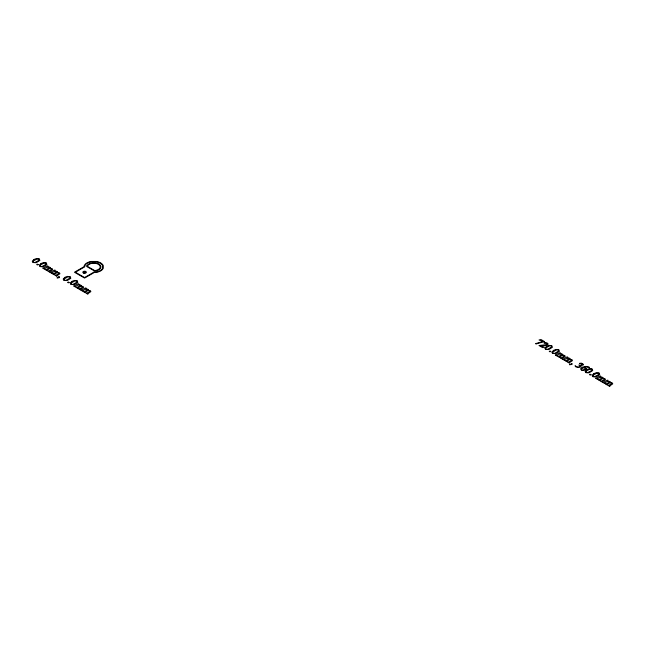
<?xml version="1.0" encoding="UTF-8"?>
<svg xmlns="http://www.w3.org/2000/svg" width="645" height="645" viewBox="0 0 645 645"><rect width="100%" height="100%" fill="white"/><g stroke="black" fill="none" stroke-linecap="round" stroke-linejoin="round"><path stroke-width="0.97" d="M93.896 272.166L84.576 277.543L75.368 272.23L84.689 266.853L84.979 265.547A9.119 5.265 0 0 1 91.429 261.83L96.145 261.83A9.119 5.265 0 0 1 102.595 265.547L102.595 268.272A9.119 5.265 0 0 1 96.145 271.997L93.791 272.174M33.29 261.104L33.226 262.41L34.878 262.515L38.885 260.322L39.055 259L36.725 259.121L33.29 261.104M40.304 265.159L40.24 266.458L41.901 266.57L45.9 264.377L46.077 263.047L43.739 263.168L40.304 265.159M64.218 278.963L64.153 280.269L65.814 280.373L69.813 278.18L69.991 276.858L67.652 276.971L64.218 278.963M71.232 283.018L71.168 284.316L72.829 284.429L76.828 282.228L77.005 280.906L74.667 281.026L71.232 283.018M545.831 347.953L545.767 349.251L547.428 349.364L551.427 347.163L551.604 345.841L549.266 345.962L545.831 347.953M552.854 352.001L552.789 353.307L554.442 353.412L558.449 351.219L558.618 349.896L556.288 350.009L552.854 352.001M586.12 371.206L586.055 372.512L587.716 372.625L591.715 370.423L591.892 369.101L589.554 369.222L586.12 371.206M593.134 375.261L593.069 376.567L594.73 376.672L598.737 374.479L598.907 373.157L596.569 373.27L593.134 375.261M84.35 265.45L84.068 266.675L74.449 272.23L84.576 278.076L94.202 272.521L96.315 272.359A9.772 5.644 0 0 0 103.232 268.376L103.232 265.45A9.772 5.644 0 0 0 96.315 261.459L91.259 261.459A9.772 5.644 0 0 0 84.35 265.45M86.882 265.845L86.736 266.506L94.484 270.989L95.637 270.9A7.143 4.128 0 0 0 98.838 263.998A7.143 4.128 0 0 0 86.882 265.845M87.518 265.942L87.422 266.377L94.718 270.586L95.468 270.529A6.49 3.749 0 0 0 98.379 264.265A6.49 3.749 0 0 0 87.518 265.942M575.155 365.884L575.646 366.779L578.251 367.513L580.46 367.029L581.177 366.038L580.919 365.376L583.064 365.135L583.572 364.409L581.306 363.135L579.516 363.385L581.959 363.683L582.451 364.272L580.702 365.183L578.831 364.941L579.895 366.263L578.041 367.263L575.155 365.884M50.221 267.844L49.988 268.256L52.253 268.659L52.64 269.57L49.52 271.698C51.036 273.166 45.989 270.102 48.52 271.102L51.673 269.312L51.382 268.715L49.818 268.457L47.045 270.207C48.528 271.803 43.368 268.602 46.053 269.634L49.093 267.909L48.899 267.28L47.327 267.014L44.473 268.804C46.077 270.263 41.03 267.24 43.376 268.191C43.876 267.699 49.181 264.168 47.609 266.812L49.786 267.232L50.221 267.844M57.494 272.053L57.268 272.464L59.534 272.859L59.92 273.77L56.8 275.899C58.316 277.374 53.269 274.302 55.793 275.302L58.953 273.512L58.663 272.916L57.091 272.658L54.325 274.415C55.809 276.004 50.649 272.803 53.333 273.835L56.373 272.109L56.18 271.489L54.607 271.214L51.745 273.004C53.358 274.464 48.311 271.44 50.649 272.392C51.157 271.9 56.454 268.368 54.881 271.013L57.066 271.432L57.494 272.053M81.149 285.703L80.923 286.114L83.189 286.509L83.568 287.428L80.448 289.557C81.971 291.024 76.916 287.96 79.448 288.96L82.6 287.17L82.31 286.574L80.746 286.315L77.972 288.065C79.456 289.661 74.304 286.461 76.989 287.493L80.028 285.767L79.835 285.138L78.255 284.872L75.4 286.662C77.013 288.122 71.958 285.098 74.304 286.049C74.812 285.558 80.109 282.026 78.537 284.663L80.722 285.09L81.149 285.703M88.43 289.903L88.196 290.315L90.461 290.718L90.848 291.629L87.728 293.757C89.244 295.225 84.197 292.161 86.728 293.161L89.881 291.371L89.591 290.774L88.026 290.516L85.253 292.266C86.736 293.862 81.576 290.661 84.261 291.693L87.301 289.968L87.107 289.339L85.535 289.073L82.673 290.863C84.285 292.322 79.238 289.299 81.584 290.25C82.084 289.758 87.389 286.227 85.809 288.871L87.994 289.291L88.43 289.903M562.763 354.694L562.537 355.105L564.802 355.5L565.189 356.411L562.069 358.539C563.585 360.015 558.53 356.943 561.061 357.943L564.214 356.161L563.932 355.556L562.359 355.306L559.594 357.056C561.077 358.644 555.917 355.451 558.602 356.475L561.642 354.758L561.448 354.129L559.876 353.855L557.014 355.645C558.626 357.104 553.579 354.081 555.917 355.032C556.425 354.54 561.722 351.009 560.15 353.654L562.335 354.073L562.763 354.694M570.043 358.894L569.817 359.305L572.083 359.7L572.462 360.611L569.341 362.748C570.865 364.215 565.81 361.152 568.342 362.151L571.494 360.361L571.204 359.765L569.64 359.507L566.866 361.256C568.35 362.853 563.198 359.652 565.883 360.676L568.922 358.959L568.729 358.33L567.149 358.056L564.294 359.846C565.899 361.305 560.852 358.281 563.198 359.241C563.706 358.741 569.003 355.218 567.431 357.854L569.616 358.273L570.043 358.894M603.051 377.954L602.825 378.365L605.091 378.76L605.47 379.671L602.349 381.8C603.873 383.275 598.818 380.203 601.35 381.203L604.502 379.421L604.212 378.817L602.648 378.567L599.874 380.316C601.358 381.905 596.206 378.704 598.891 379.736L601.93 378.018L601.737 377.389L600.156 377.115L597.302 378.905C598.915 380.365 593.86 377.341 596.206 378.293C596.714 377.801 602.011 374.269 600.439 376.914L602.624 377.333L603.051 377.954M610.331 382.154L610.097 382.566L612.363 382.961L612.75 383.872L609.63 386.008C611.146 387.476 606.098 384.404 608.63 385.404L611.783 383.622L611.492 383.017L609.928 382.767L607.155 384.517C608.638 386.105 603.478 382.912 606.163 383.936L609.202 382.219L609.009 381.59L607.437 381.316L604.583 383.106C606.187 384.565 601.14 381.542 603.486 382.493C603.986 382.001 609.291 378.47 607.719 381.114L609.896 381.534L610.331 382.154M58.897 277.495L56.978 277.858L59.453 277.64L59.566 276.713L58.469 276.697L58.897 277.495M571.446 364.336L569.519 364.699L572.002 364.481L572.115 363.562L571.019 363.538L571.446 364.336M38.16 264.555L37.434 264.982L36.692 264.555L37.426 264.136L38.16 264.555M69.096 282.413L68.362 282.841L67.62 282.413L68.362 281.994L69.096 282.413M550.709 351.404L549.975 351.831L549.242 351.404L549.975 350.977L550.709 351.404M590.997 374.664L590.264 375.084L589.522 374.664L590.264 374.237L590.997 374.664M547.984 344.011L547.274 344.97L545.315 345.51L540.599 345.639L544.396 347.179L542.614 347.623L538.962 345.518L546.073 344.728L546.734 343.922L546.218 343.213C541.816 343.213 544.444 342.261 547.218 343.011L547.984 344.011M586.37 368.827L585.426 369.94L583.378 370.504L581.314 370.085L580.605 368.803L581.951 367.263L585.999 366.408C594.126 368.795 586.071 365.844 584.023 367.36L585.652 367.835L586.37 368.827M34 259.467L32.25 261.201L32.911 262.523L36.273 262.717L39.853 260.443L39.329 258.871L36.443 258.54L34 259.467M41.014 263.523L39.264 265.248L39.934 266.579L43.296 266.772L46.875 264.498L46.343 262.918L43.465 262.588L41.014 263.523M64.927 277.326L63.178 279.059L63.839 280.382L67.201 280.575L70.789 278.301L70.257 276.729L67.37 276.399L64.927 277.326M71.95 281.381L70.2 283.107L70.861 284.437L74.223 284.63L77.803 282.357L77.271 280.777L74.393 280.446L71.95 281.381M546.549 346.317L544.799 348.042L545.46 349.372L548.822 349.566L552.402 347.292L551.87 345.712L548.992 345.381L546.549 346.317M553.563 350.364L551.814 352.097L552.475 353.42L555.837 353.613L559.417 351.34L558.893 349.767L556.006 349.437L553.563 350.364M586.829 369.577L585.079 371.302L585.749 372.633L589.111 372.826L592.691 370.553L592.158 368.972L589.28 368.642L586.829 369.577M593.851 373.624L592.102 375.35L592.763 376.68L596.125 376.874L599.705 374.6L599.173 373.028L596.294 372.697L593.851 373.624M582.5 367.94L581.363 368.972L581.653 369.956L582.903 370.149L585.12 368.932L584.822 367.852L582.5 367.94M544.396 341.503L536.132 343.987L535.527 343.64L542.969 341.479L539.002 339.98L540.929 339.504L544.396 341.503M83.374 272.972A1.758 1.016 0 0 0 86.293 272.464A1.758 1.016 0 0 0 84.068 271.255A1.758 1.016 0 0 0 83.374 272.972M83.826 272.69A1.105 0.637 0 0 0 85.648 272.375A1.105 0.637 0 0 0 84.261 271.618A1.105 0.637 0 0 0 83.826 272.69"/></g></svg>
